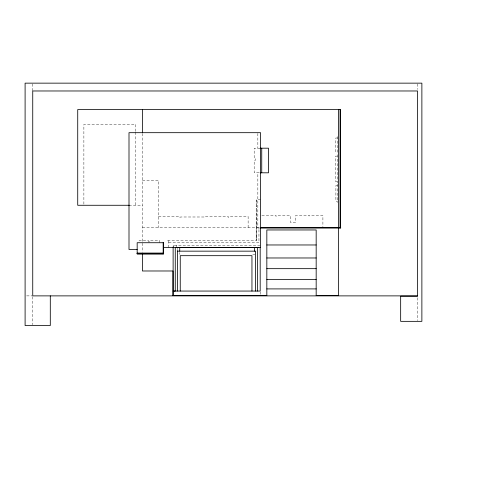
<?xml version="1.0" encoding="UTF-8"?>
<svg xmlns="http://www.w3.org/2000/svg" width="502" height="502" viewBox="0 0 502 502"><rect width="100%" height="100%" fill="white"/><g stroke="black" fill="none" stroke-linecap="round" stroke-linejoin="round"><path stroke-width="0.38" stroke-dasharray="2.51 1.88" d="M337.589 138.006L335.769 138.006L335.769 151.717L337.589 151.717M260.174 148.19L254.181 148.19L254.181 158.845L255.248 158.845L255.248 160.502L254.181 160.502L254.181 172.807L260.174 172.807M337.325 156.128L335.449 156.128L335.449 181.448L337.325 181.448M142.424 180.281L158.5 180.281L158.5 227.538M337.52 185.583L335.888 185.583L335.888 201.183L337.52 201.183M260.582 199.482L256.466 199.482L256.466 240.696L165.892 240.402M256.466 200.367L256.127 200.367L256.466 200.662M256.466 201.835L256.127 201.835L256.466 202.124M256.466 203.31L256.127 203.31L256.466 203.605M256.466 204.935L256.127 204.935L256.466 205.23M129.001 205.274L142.424 205.274M256.466 206.517L256.127 206.517L256.466 206.811M256.466 208.161L256.127 208.161L256.466 208.455M256.466 209.924L256.127 209.924L256.466 210.219M256.466 211.424L256.127 211.424L256.466 211.718M256.466 213.036L256.127 213.036L256.466 213.325M256.466 214.373L256.127 214.373L256.466 214.668M261.849 215.49L275.761 215.49L275.761 216.136L276.439 216.136L276.439 215.49L290.369 215.49L290.369 222.411L295.59 222.411L295.59 215.49L308.843 215.49L308.843 215.904L309.477 215.904L309.477 215.49L322.899 215.49L322.899 226.785M256.466 215.766L256.127 215.766L256.466 216.061M158.5 216.513L179.904 216.513L179.904 217.328L180.569 216.989L205.274 216.996L205.274 216.513L228.065 216.513L228.065 217.203L228.749 217.203L228.749 216.513L248.132 216.513L248.132 227.538M256.466 217.04L256.127 217.04L256.466 217.328M256.466 218.213L256.127 218.213L256.466 218.502M256.466 219.638L256.127 219.638L256.466 219.926M256.466 221.081L256.127 221.081L256.466 221.369M256.466 222.311L256.127 222.311L256.466 222.606M256.466 223.465L256.127 223.465L256.466 223.754M256.466 224.601L256.127 224.601L256.466 224.896M256.466 225.756L256.127 225.756L256.466 226.044M256.466 226.822L256.127 226.822L256.466 227.117M142.424 227.538L260.306 227.538M256.466 227.952L256.127 227.952L256.466 228.241M259.408 228.065L257.84 228.065L257.84 172.807M256.466 228.931L256.127 228.931L256.466 229.226M256.466 229.922L256.127 229.922L256.466 230.217M256.466 231.002L256.127 231.002L256.466 231.296M256.466 231.968L256.127 231.968L256.466 232.263M256.466 233.104L256.127 233.104L256.466 233.392M256.466 234.076L256.127 234.076L256.466 234.365M256.466 235.018L256.127 235.018L256.466 235.306M256.466 235.971L256.127 235.971L256.466 236.26M256.466 236.944L256.127 236.944L256.466 237.239M256.466 237.86L256.127 237.86L256.466 238.149M256.466 238.82L256.127 238.82L256.466 239.115M256.466 239.667L256.127 239.667L256.466 239.956M256.466 240.402L256.127 240.696M168.628 242.723L258.95 242.723L258.95 227.538M260.187 245.29L173.121 245.29L173.121 246.84M179.917 254.501L179.616 252.493M252.801 254.501L254.96 254.501M26.625 295.879L31.971 295.879M417.557 83.934L417.557 89.412M417.557 297.724L417.557 320.59M337.589 136.582L337.589 153.141M337.52 184.272L337.52 202.494M337.325 154.735L337.325 182.847M260.187 291.813L260.187 294.825M257.84 133.457L257.84 148.19M177.539 248.214L177.539 249.732M176.321 245.29L176.321 247.473M173.579 245.29L173.579 246.802M168.628 240.696L168.628 247.511M159.749 242.723L159.749 240.552L149.621 240.552L149.621 242.152M148.711 242.152L148.711 240.747L139.079 240.747L139.079 242.723M142.424 133.463L142.424 252.368M135.735 131.405L135.735 124.408L83.878 124.408L83.878 204.496M135.735 132.183L135.735 205.274M32.737 83.934L32.737 90.975M32.737 296.663L32.737 324.756"/><path stroke-width="0.75" d="M260.124 148.19L268.495 148.19L268.495 172.807L260.124 172.807M129.541 205.274L77.722 205.274L77.722 109.587L340.557 109.624L340.557 227.538M260.507 227.538L340.67 227.538L340.67 228.065L260.187 228.065M266.832 244.97L316.172 244.97M176.321 247.473L258.135 247.473M163.414 247.511L260.582 247.511L260.582 132.685L129.001 132.685L129.001 249.45L137.171 249.45M177.539 251.157L255.587 251.157L255.587 291.06M137.171 253.209L163.376 253.209M137.171 253.24L163.426 253.24M137.171 253.466L163.376 253.466M137.171 253.78L163.376 253.78M266.832 257.978L316.172 257.978M266.832 268.664L316.172 268.664M266.832 279.539L316.172 279.539M266.832 288.907L316.172 288.907M417.557 295.879L32.737 295.879L32.737 90.975L417.557 90.975L417.557 296.199L400.659 296.199L400.659 321.349L421.875 321.349L421.875 83.15L25.1 83.15L25.1 325.534L50.3 325.534L50.3 295.879M340.074 109.587L340.074 228.065M338.536 109.587L338.536 295.578L316.172 295.578L316.172 229.96L266.832 229.96L266.832 295.578L172.983 295.578L172.983 270.986L142.424 270.986L142.424 253.78M261.737 148.19L261.737 172.807M260.187 247.473L260.187 291.06L173.121 291.06L175.267 291.11L175.267 247.561M257.639 247.561L257.639 291.06M254.407 247.561L254.407 251.157M251.954 291.06L251.954 255.681L180.249 255.681L180.249 291.06M179.722 247.561L179.722 251.157M177.539 250.479L177.539 291.06M173.121 247.511L173.121 295.578M163.175 242.723L163.175 253.956M142.424 109.587L142.424 132.685M163.414 242.723L137.171 242.723L137.171 253.956L163.407 253.956L163.407 242.723"/></g></svg>
